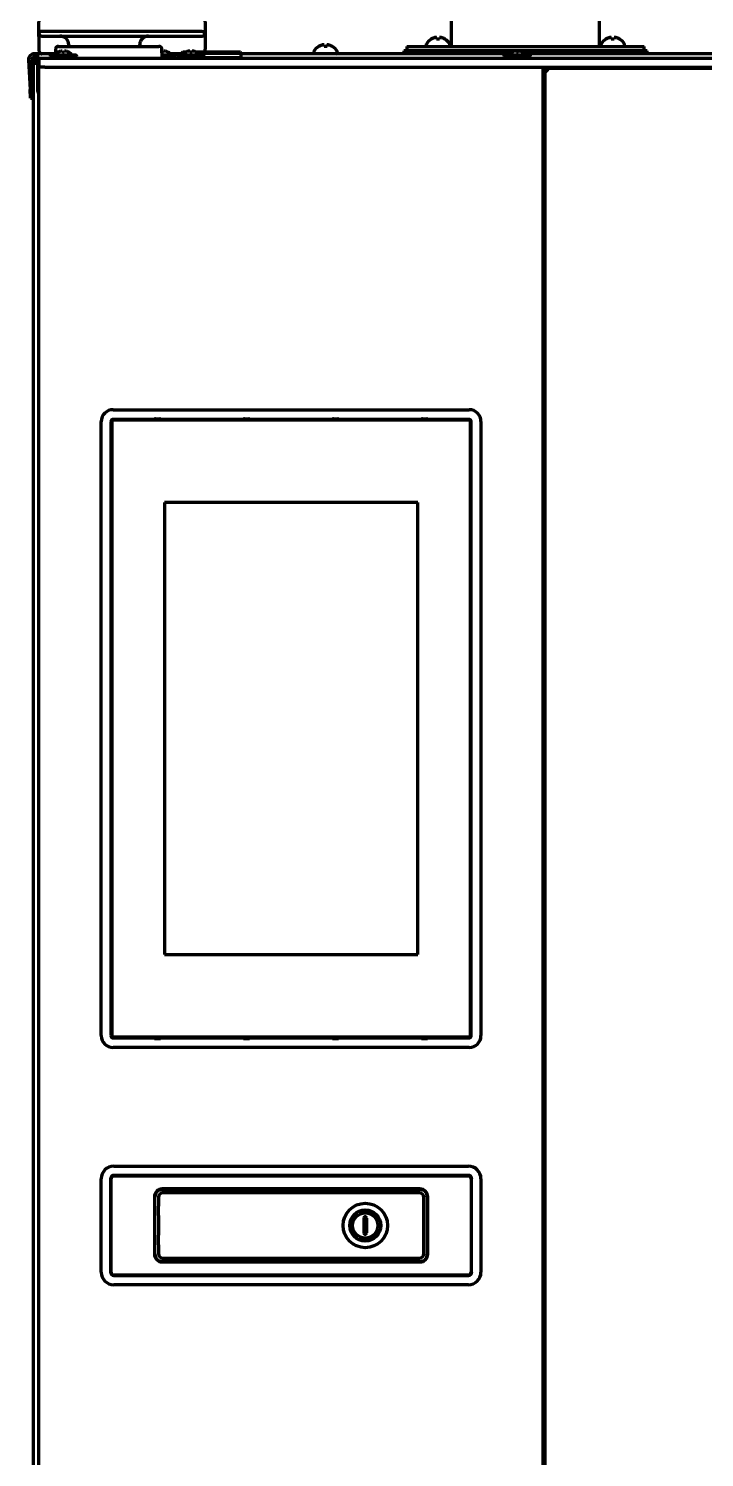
# Model space of a CAD drawing. Header units: inches. Extents: x -3055 to 7244, y 299 to 5591.
# Drawn here: x 2795.6 to 3023.5, y 3339.9 to 3821.6 of the extents above; entities that cross this region are included whole.
import ezdxf

# ---------------------------------------------------------------- set-up
doc = ezdxf.new("R2010")
doc.units = ezdxf.units.IN

msp = doc.modelspace()

# ---------------------------------------------------------------- linework, layer by layer
at = {"linetype": 'Continuous', "lineweight": 70}
for p, q in [((2799.12, 3820.62), (2799.45, 3839.35)), ((2854.79, 3839.35), (2855.12, 3820.62)), ((2938.12, 3838.22), (2938.12, 3815.62)), ((2988.12, 3815.62), (2988.12, 3838.22)), ((2799.13, 3820.11), (2799.12, 3820.62)), ((2800.12, 3820.62), (2799.12, 3820.62)), ((2799.13, 3820.07), (2799.13, 3820.11)), ((2854.12, 3820.62), (2800.12, 3820.62)), ((2854.12, 3820.62), (2855.12, 3820.62)), ((2855.12, 3820.62), (2855.11, 3820.11)), ((2855.12, 3820.62), (2855.11, 3820.11)), ((2855.11, 3820.11), (2855.11, 3820.07)), ((2855.12, 3820.62), (2855.12, 3819.55)), ((2799.12, 3819.55), (2799.12, 3815.7)), ((2800.13, 3819.12), (2854.11, 3819.12)), ((2805.67, 3815.63), (2839.57, 3815.63)), ((2809.17, 3816.18), (2809.18, 3815.63)), ((2833.06, 3815.63), (2833.07, 3816.18)), ((2855.11, 3818.63), (2855.11, 3815.09)), ((2855.12, 3819.55), (2855.12, 3815.7)), ((2893.42, 3815.57), (2893.42, 3815.6)), ((2898.02, 3815.6), (2898.02, 3815.57)), ((2923.12, 3815.62), (3003.12, 3815.62)), ((2923.12, 3815.62), (2923.12, 3814.12)), ((2929.67, 3816.22), (2929.67, 3816.02)), ((2931.37, 3818.07), (2931.37, 3818.1)), ((2935.97, 3818.1), (2935.97, 3818.07)), ((2937.67, 3816.02), (2937.67, 3816.22)), ((2988.56, 3816.22), (2988.56, 3816.02)), ((2990.26, 3818.07), (2990.26, 3818.1)), ((2994.86, 3818.1), (2994.86, 3818.07)), ((2996.56, 3816.02), (2996.56, 3816.22)), ((3003.12, 3814.12), (3003.12, 3815.62)), ((2795.62, 3811.02), (2796.14, 3801.12)), ((2796.62, 3811.07), (2797.14, 3801.17)), ((2798.62, 3813.12), (2797.62, 3813.12)), ((2798.62, 3812.12), (2797.62, 3812.12)), ((2798.62, 3813.12), (2798.62, 3811.05)), ((2804.65, 3813.12), (2798.62, 3813.12)), ((2798.62, 3811.05), (2798.62, 3801.13)), ((2799.12, 3814.64), (2799.13, 3814.11)), ((2799.12, 3811.63), (2801.12, 3811.63)), ((2799.12, 3811.63), (2799.12, 3808.63)), ((2801.12, 3811.63), (3687.12, 3811.63)), ((2802.87, 3812.23), (2802.87, 3812.03)), ((2807.37, 3812.63), (2803.27, 3812.63)), ((2804.67, 3814.64), (2804.64, 3812.95)), ((2805.49, 3813.62), (2805.49, 3813.6)), ((2806.99, 3813.6), (2806.99, 3814)), ((2811.47, 3812.63), (2807.37, 3812.63)), ((2807.74, 3814), (2807.74, 3813.6)), ((2809.24, 3813.6), (2809.24, 3813.62)), ((2811.87, 3812.03), (2811.87, 3812.23)), ((2840.61, 3812.14), (2840.57, 3814.64)), ((2840.87, 3812.63), (2840.6, 3812.63)), ((2844.97, 3812.63), (2840.87, 3812.63)), ((2841.24, 3814), (2841.24, 3813.6)), ((2842.74, 3813.6), (2842.74, 3813.62)), ((2847.32, 3813.12), (2843.43, 3813.12)), ((2845.37, 3812.03), (2845.37, 3812.23)), ((2845.87, 3812.23), (2845.87, 3812.03)), ((2850.37, 3812.63), (2846.27, 3812.63)), ((2847.57, 3813.63), (2847.32, 3813.38)), ((2847.32, 3813.38), (2848.12, 3813.38)), ((2847.32, 3813.38), (2847.32, 3812.63)), ((2848.54, 3813.63), (2847.57, 3813.63)), ((2848.49, 3813.62), (2848.49, 3813.6)), ((2849.99, 3813.6), (2849.99, 3814)), ((2850.74, 3813.63), (2849.99, 3813.63)), ((2854.47, 3812.63), (2850.37, 3812.63)), ((2850.74, 3814), (2850.74, 3813.6)), ((2867.07, 3813.63), (2852.2, 3813.63)), ((2852.24, 3813.6), (2852.24, 3813.62)), ((2852.62, 3813.38), (2867.32, 3813.38)), ((2854.84, 3811.88), (2867.32, 3811.88)), ((2854.87, 3812.03), (2854.87, 3812.23)), ((2855.11, 3814.11), (2855.12, 3814.64)), ((2867.32, 3813.38), (2867.07, 3813.63)), ((2867.07, 3811.63), (2867.32, 3811.88)), ((2867.32, 3811.88), (2867.32, 3813.38)), ((2957.82, 3813.12), (2867.32, 3813.12)), ((2891.72, 3813.72), (2891.72, 3813.52)), ((2899.72, 3813.52), (2899.72, 3813.72)), ((2983.62, 3814.12), (2922.12, 3814.12)), ((2922.12, 3814.12), (2922.12, 3813.12)), ((2955.87, 3812.23), (2955.87, 3812.03)), ((2960.37, 3812.63), (2956.27, 3812.63)), ((2958.49, 3813.62), (2958.49, 3813.6)), ((2959.99, 3813.6), (2959.99, 3814)), ((2964.47, 3812.63), (2960.37, 3812.63)), ((2960.74, 3814), (2960.74, 3813.6)), ((2962.24, 3813.6), (2962.24, 3813.62)), ((3525.31, 3813.12), (2962.93, 3813.12)), ((2964.87, 3812.03), (2964.87, 3812.23)), ((3004.12, 3814.12), (2983.62, 3814.12)), ((3004.12, 3813.12), (3004.12, 3814.12)), ((2797.12, 3810.02), (2798.62, 3810.02)), ((2797.12, 3810.02), (2797.12, 2144.82)), ((2801.12, 3808.63), (2799.12, 3808.63)), ((2801.12, 3808.63), (2799.12, 3808.63)), ((2799.12, 2160.63), (2799.12, 3808.63)), ((2801.12, 3808.63), (3687.12, 3808.63)), ((2801.12, 3808.63), (2967.12, 3808.63)), ((2969.12, 2358.64), (2969.12, 3808.63)), ((3518.62, 3808.13), (2969.62, 3808.13)), ((2969.62, 3808.13), (2970.62, 3807.13)), ((2969.62, 3808.13), (2969.62, 2358.73)), ((2970.12, 3808.63), (2970.12, 3808.12)), ((3005.12, 3808.63), (3005.12, 3808.12)), ((2796.3, 3798.12), (2796.14, 3801.12)), ((2796.3, 3798.12), (2797.12, 3798.17)), ((2969.12, 3777.13), (2969.62, 3777.13)), ((2969.63, 3776.62), (2969.13, 3776.62)), ((2969.12, 3736.13), (2969.62, 3736.13)), ((2969.63, 3736.62), (2969.13, 3736.62)), ((2824.12, 3693.13), (2944.12, 3693.13)), ((2944.12, 3689.88), (2824.12, 3689.88)), ((2838.12, 3690.1), (2838.12, 3689.88)), ((2838.37, 3690.1), (2839.87, 3690.1)), ((2840.12, 3689.88), (2840.12, 3690.1)), ((2868.12, 3690.1), (2868.12, 3689.88)), ((2868.37, 3690.1), (2869.87, 3690.1)), ((2870.12, 3689.88), (2870.12, 3690.1)), ((2898.12, 3690.1), (2898.12, 3689.88)), ((2898.37, 3690.1), (2899.87, 3690.1)), ((2900.12, 3689.88), (2900.12, 3690.1)), ((2928.12, 3690.1), (2928.12, 3689.88)), ((2928.37, 3690.1), (2929.87, 3690.1)), ((2930.12, 3689.88), (2930.12, 3690.1)), ((2820.12, 3482.13), (2820.12, 3689.13)), ((2823.37, 3689.13), (2823.37, 3482.13)), ((2823.67, 3689.13), (2823.67, 3482.13)), ((2944.12, 3689.58), (2824.12, 3689.58)), ((2944.57, 3482.13), (2944.57, 3689.13)), ((2944.87, 3482.13), (2944.87, 3689.13)), ((2948.12, 3689.13), (2948.12, 3482.13)), ((2841.45, 3661.83), (2841.45, 3509.43)), ((2926.79, 3661.83), (2841.45, 3661.83)), ((2926.79, 3509.43), (2926.79, 3661.83)), ((2841.45, 3509.43), (2926.79, 3509.43)), ((2824.12, 3481.68), (2944.12, 3481.68)), ((2824.12, 3481.38), (2944.12, 3481.38)), ((2944.12, 3478.13), (2824.12, 3478.13)), ((2838.12, 3481.38), (2838.12, 3481.16)), ((2838.37, 3481.15), (2839.87, 3481.15)), ((2840.12, 3481.16), (2840.12, 3481.38)), ((2868.12, 3481.38), (2868.12, 3481.16)), ((2868.37, 3481.15), (2869.87, 3481.15)), ((2870.12, 3481.16), (2870.12, 3481.38)), ((2898.12, 3481.38), (2898.12, 3481.16)), ((2898.37, 3481.15), (2899.87, 3481.15)), ((2900.12, 3481.16), (2900.12, 3481.38)), ((2928.12, 3481.38), (2928.12, 3481.16)), ((2928.37, 3481.15), (2929.87, 3481.15)), ((2930.12, 3481.16), (2930.12, 3481.38)), ((2824.37, 3438.13), (2943.87, 3438.13)), ((2943.87, 3434.98), (2824.37, 3434.98)), ((2824.37, 3434.82), (2943.87, 3434.82)), ((2820.12, 3402.38), (2820.12, 3433.88)), ((2823.26, 3433.88), (2823.26, 3402.38)), ((2823.42, 3402.38), (2823.42, 3433.88)), ((2927.57, 3430.43), (2840.66, 3430.43)), ((2840.66, 3430.27), (2927.57, 3430.27)), ((2944.81, 3433.88), (2944.81, 3402.38)), ((2944.97, 3402.38), (2944.97, 3433.88)), ((2948.12, 3433.88), (2948.12, 3402.38)), ((2838.06, 3427.83), (2838.06, 3408.42)), ((2838.22, 3408.42), (2838.22, 3427.83)), ((2839.42, 3427.63), (2839.42, 3424.68)), ((2927.32, 3429.13), (2840.92, 3429.13)), ((2928.82, 3408.63), (2928.82, 3427.63)), ((2930.02, 3427.83), (2930.02, 3408.42)), ((2930.17, 3408.42), (2930.17, 3427.83)), ((2839.42, 3423.68), (2839.42, 3424.68)), ((2839.42, 3422.44), (2839.42, 3423.68)), ((2839.42, 3421.44), (2839.42, 3422.44)), ((2839.42, 3421.44), (2839.42, 3414.81)), ((2908.62, 3420.63), (2908.62, 3415.63)), ((2909.62, 3415.63), (2909.62, 3420.63)), ((2839.42, 3413.81), (2839.42, 3414.81)), ((2839.42, 3412.58), (2839.42, 3413.81)), ((2839.42, 3411.58), (2839.42, 3412.58)), ((2839.42, 3411.58), (2839.42, 3408.63)), ((2927.57, 3405.98), (2840.66, 3405.98)), ((2840.66, 3405.82), (2927.57, 3405.82)), ((2840.92, 3407.13), (2927.32, 3407.13)), ((2943.87, 3401.43), (2824.37, 3401.43)), ((2824.37, 3401.27), (2943.87, 3401.27)), ((2943.87, 3398.13), (2824.37, 3398.13))]:
    msp.add_line(p, q, dxfattribs=at)
for radius in [7.5, 5.25, 4.25]:
    msp.add_circle((2909.12, 3418.13), radius, dxfattribs=at)
for centre, radius, start, end in [((2800.13, 3820.12), 1, 181, 270), ((2854.11, 3820.12), 1, 270, 359), ((2805.67, 3814.63), 1, 90, 179), ((2806.17, 3816.12), 3, 1, 90), ((2836.07, 3816.12), 3, 90, 179), ((2839.57, 3814.63), 1, 1, 90), ((2895.92, 3811.5), 4.8, 121.3727, 149.6988), ((2895.52, 3811.5), 4.8, 30.3012, 58.6273), ((2930.07, 3816.22), 0.4, 149.6988, 180), ((2930.07, 3816.02), 0.4, 180, 270), ((2933.87, 3814), 4.8, 121.3727, 149.6988), ((2933.47, 3814), 4.8, 30.3012, 58.6273), ((2937.27, 3816.02), 0.4, 270, 0), ((2937.27, 3816.22), 0.4, 0, 30.3012), ((2988.96, 3816.22), 0.4, 149.6988, 180), ((2988.96, 3816.02), 0.4, 180, 270), ((2992.76, 3814), 4.8, 121.3727, 149.6988), ((2992.36, 3814), 4.8, 30.3012, 58.6273), ((2996.16, 3816.02), 0.4, 270, 0), ((2996.16, 3816.22), 0.4, 0, 30.3012), ((2797.62, 3811.12), 2, 90, 183), ((2797.62, 3811.12), 1, 90, 183), ((2799.12, 3810.02), 2, 104.4792, 175.9063), ((2799.12, 3810.02), 1, 120.0025, 175.5), ((2803.27, 3812.23), 0.4, 90, 180), ((2803.27, 3812.03), 0.4, 180, 270), ((2807.37, 3810.38), 3.75, 120, 143.1301), ((2807.37, 3810.38), 3.73, 103.5627, 120.1668), ((2807.37, 3810.38), 3.25, 83.3693, 96.6307), ((2807.37, 3810.38), 3.73, 59.8332, 76.4373), ((2807.37, 3810.38), 3.75, 36.8699, 60), ((2811.47, 3812.23), 0.4, 0, 90), ((2811.47, 3812.03), 0.4, 270, 0), ((2840.11, 3812.13), 0.5, 270, 1), ((2840.87, 3810.38), 3.25, 83.3693, 95.0284), ((2840.87, 3810.38), 3.73, 59.8332, 76.4373), ((2840.87, 3810.38), 3.75, 36.8699, 60), ((2844.97, 3812.23), 0.4, 0, 90), ((2844.97, 3812.03), 0.4, 270, 0), ((2846.27, 3812.23), 0.4, 90, 180), ((2846.27, 3812.03), 0.4, 180, 270), ((2850.37, 3810.38), 3.75, 120, 143.1301), ((2850.37, 3810.38), 3.73, 103.5627, 120.1668), ((2850.37, 3810.38), 3.25, 83.3693, 96.6307), ((2850.37, 3810.38), 3.73, 59.8332, 76.4373), ((2850.37, 3810.38), 3.75, 36.8699, 60), ((2854.47, 3812.23), 0.4, 0, 90), ((2854.47, 3812.03), 0.4, 270, 0), ((2854.11, 3814.12), 1, 330.2392, 358.9919), ((2892.12, 3813.72), 0.4, 149.6988, 180), ((2892.12, 3813.52), 0.4, 180, 270), ((2899.32, 3813.52), 0.4, 270, 0), ((2899.32, 3813.72), 0.4, 0, 30.3012), ((2956.27, 3812.23), 0.4, 90, 180), ((2956.27, 3812.03), 0.4, 180, 270), ((2960.37, 3810.38), 3.75, 120, 143.1301), ((2960.37, 3810.38), 3.73, 103.5627, 120.1668), ((2960.37, 3810.38), 3.25, 83.3693, 96.6307), ((2960.37, 3810.38), 3.73, 59.8332, 76.4373), ((2960.37, 3810.38), 3.75, 36.8699, 60), ((2964.47, 3812.23), 0.4, 0, 90), ((2964.47, 3812.03), 0.4, 270, 0), ((2969.62, 3776.12), 1, 90, 119.9995), ((2824.12, 3689.13), 4, 90, 180), ((2824.12, 3689.13), 0.75, 90, 180), ((2944.12, 3689.13), 4, 0, 90), ((2944.12, 3689.13), 0.75, 0, 90), ((2824.12, 3689.13), 0.45, 90, 180), ((2944.12, 3689.13), 0.45, 0, 90), ((2824.12, 3482.13), 4, 180, 270), ((2824.12, 3482.13), 0.75, 180, 270), ((2824.12, 3482.13), 0.45, 180, 270), ((2944.12, 3482.13), 4, 270, 0), ((2944.12, 3482.13), 0.75, 270, 0), ((2944.12, 3482.13), 0.45, 270, 0), ((2824.37, 3433.88), 4.25, 90, 180), ((2824.37, 3433.88), 1.14, 90, 180), ((2824.37, 3433.88), 1.1, 90, 180), ((2824.37, 3433.88), 0.946, 90, 180), ((2943.87, 3433.88), 4.25, 0, 90), ((2943.87, 3433.88), 1.14, 0, 90), ((2943.87, 3433.88), 1.1, 0, 90), ((2943.87, 3433.88), 0.946, 0, 90), ((2840.66, 3427.83), 2.6, 90, 180), ((2840.66, 3427.83), 2.44, 90, 180), ((2927.57, 3427.83), 2.6, 0, 90), ((2927.57, 3427.83), 2.44, 0, 90), ((2840.92, 3427.63), 1.5, 90, 180), ((2927.32, 3427.63), 1.5, 0, 90), ((2909.12, 3420.63), 0.5, 0, 180), ((2909.12, 3415.63), 0.5, 180, 0), ((2840.66, 3408.42), 2.6, 180, 270), ((2840.66, 3408.42), 2.44, 180, 270), ((2840.92, 3408.63), 1.5, 180, 270), ((2927.32, 3408.63), 1.5, 270, 0), ((2927.57, 3408.42), 2.6, 270, 0), ((2927.57, 3408.42), 2.44, 270, 0), ((2824.37, 3402.38), 4.25, 180, 270), ((2824.37, 3402.38), 1.14, 180, 270), ((2824.37, 3402.38), 1.1, 180, 270), ((2824.37, 3402.38), 0.946, 180, 270), ((2943.87, 3402.38), 1.14, 270, 0), ((2943.87, 3402.38), 0.946, 270, 0), ((2943.87, 3402.38), 4.25, 270, 0), ((2943.87, 3402.38), 1.1, 270, 0)]:
    msp.add_arc(centre, radius, start, end, dxfattribs=at)
for centre, major_axis, ratio, start_param, end_param in [((2800.13, 3814.12), (0, 1), 0.999992, 1.986682, 3.141593), ((2806.74, 3810.38), (0, -3.64), 0.707107, 3.044426, 3.23876), ((2807.99, 3810.38), (0, 3.64), 0.707107, 6.186018, 6.380352), ((2841.49, 3810.38), (0, 3.64), 0.707107, 6.186018, 6.380352), ((2849.74, 3810.38), (0, -3.64), 0.707107, 3.044426, 3.23876), ((2850.99, 3810.38), (0, 3.64), 0.707107, 6.186018, 6.380352), ((2854.11, 3814.12), (0, 1), 0.999992, 4.194444, 4.694936), ((2959.74, 3810.38), (0, -3.64), 0.707107, 3.044426, 3.23876), ((2960.99, 3810.38), (0, 3.64), 0.707107, 6.186018, 6.380352), ((2802.08, 3808.93), (-6.61, 1.06), 0.100425, 5.370861, 5.576685), ((2801.62, 3801.13), (3, 0), 0.999391, 3.141593, 3.727303), ((2838.37, 3690.1), (0.25, 0), 0.017455, 1.570796, 3.141593), ((2839.87, 3690.1), (0.25, 0), 0.017455, 0, 1.570796), ((2868.37, 3690.1), (0.25, 0), 0.017455, 1.570796, 3.141593), ((2869.87, 3690.1), (0.25, 0), 0.017455, 0, 1.570796), ((2898.37, 3690.1), (0.25, 0), 0.017455, 1.570796, 3.141593), ((2899.87, 3690.1), (0.25, 0), 0.017455, 0, 1.570796), ((2928.37, 3690.1), (0.25, 0), 0.017455, 1.570796, 3.141593), ((2929.87, 3690.1), (0.25, 0), 0.017455, 0, 1.570796), ((2838.37, 3481.16), (0.25, 0), 0.017455, 3.141593, 4.712389), ((2839.87, 3481.16), (0.25, 0), 0.017455, 4.712389, 6.283185), ((2868.37, 3481.16), (0.25, 0), 0.017455, 3.141593, 4.712389), ((2869.87, 3481.16), (0.25, 0), 0.017455, 4.712389, 6.283185), ((2898.37, 3481.16), (0.25, 0), 0.017455, 3.141593, 4.712389), ((2899.87, 3481.16), (0.25, 0), 0.017455, 4.712389, 6.283185), ((2928.37, 3481.16), (0.25, 0), 0.017455, 3.141593, 4.712389), ((2929.87, 3481.16), (0.25, 0), 0.017455, 4.712389, 6.283185)]:
    msp.add_ellipse(centre, major_axis=major_axis, ratio=ratio, start_param=start_param, end_param=end_param, dxfattribs=at)
for points, knots in [([(2799.12, 3820.62), (2799.12, 3820.63), (2799.12, 3820.61), (2799.12, 3820.51), (2799.12, 3820.44), (2799.12, 3820.31), (2799.12, 3820.25), (2799.12, 3820.17), (2799.12, 3820.14), (2799.12, 3820.07), (2799.12, 3820.04), (2799.12, 3819.87), (2799.12, 3819.72), (2799.12, 3819.55)], [0, 0, 0, 0, 0.25, 0.25, 0.5, 0.5, 0.625, 0.625, 0.6875, 0.6875, 0.75, 0.75, 1, 1, 1, 1]), ([(2799.13, 3818.93), (2799.13, 3819.09), (2799.13, 3819.37), (2799.13, 3819.59), (2799.13, 3819.71), (2799.13, 3819.74), (2799.13, 3819.78), (2799.13, 3819.84), (2799.13, 3819.9), (2799.13, 3819.99), (2799.13, 3820.04), (2799.13, 3820.07)], [0, 0, 0, 0, 0.25, 0.5, 0.5, 0.5625, 0.5625, 0.625, 0.75, 0.75, 1, 1, 1, 1]), ([(2855.11, 3820.07), (2855.11, 3820.04), (2855.11, 3819.99), (2855.11, 3819.86), (2855.11, 3819.71), (2855.11, 3819.48), (2855.11, 3819.23), (2855.11, 3819.09), (2855.11, 3818.93)], [0, 0, 0, 0, 0.25, 0.25, 0.5, 0.75, 0.75, 1, 1, 1, 1]), ([(2799.12, 3815.7), (2799.12, 3815.53), (2799.12, 3815.38), (2799.12, 3815.11), (2799.12, 3815), (2799.12, 3814.86), (2799.12, 3814.81), (2799.12, 3814.76), (2799.12, 3814.75), (2799.12, 3814.72), (2799.12, 3814.65), (2799.12, 3814.62), (2799.12, 3814.63)], [0, 0, 0, 0, 0.25, 0.25, 0.5, 0.5, 0.625, 0.625, 0.6875, 0.6875, 0.75, 1, 1, 1, 1]), ([(2855.12, 3815.7), (2855.12, 3815.53), (2855.12, 3815.38), (2855.12, 3815.11), (2855.12, 3815), (2855.12, 3814.86), (2855.12, 3814.81), (2855.12, 3814.76), (2855.12, 3814.75), (2855.12, 3814.72), (2855.12, 3814.65), (2855.12, 3814.62), (2855.12, 3814.63)], [0, 0, 0, 0, 0.25, 0.25, 0.5, 0.5, 0.625, 0.625, 0.6875, 0.6875, 0.75, 1, 1, 1, 1]), ([(2895.22, 3815.57), (2895.22, 3815.69), (2895.22, 3815.8), (2895.22, 3815.94), (2895.22, 3815.98), (2895.22, 3816.06), (2895.22, 3816.09), (2895.22, 3816.12)], [0, 0, 0, 0, 0.5, 0.5, 0.75, 0.75, 1, 1, 1, 1]), ([(2898.02, 3815.57), (2897.82, 3815.69), (2897.61, 3815.8), (2897.28, 3815.94), (2897.17, 3815.98), (2896.95, 3816.06), (2896.83, 3816.09), (2896.72, 3816.12)], [0, 0, 0, 0, 0.5, 0.5, 0.75, 0.75, 1, 1, 1, 1]), ([(2933.17, 3818.07), (2933.17, 3818.19), (2933.17, 3818.3), (2933.17, 3818.44), (2933.17, 3818.48), (2933.17, 3818.56), (2933.17, 3818.59), (2933.17, 3818.62)], [0, 0, 0, 0, 0.5, 0.5, 0.75, 0.75, 1, 1, 1, 1]), ([(2935.97, 3818.07), (2935.77, 3818.19), (2935.56, 3818.3), (2935.24, 3818.44), (2935.13, 3818.48), (2934.9, 3818.56), (2934.79, 3818.59), (2934.67, 3818.62)], [0, 0, 0, 0, 0.5, 0.5, 0.75, 0.75, 1, 1, 1, 1]), ([(2992.06, 3818.07), (2992.06, 3818.19), (2992.06, 3818.3), (2992.06, 3818.44), (2992.06, 3818.48), (2992.06, 3818.56), (2992.06, 3818.59), (2992.06, 3818.62)], [0, 0, 0, 0, 0.5, 0.5, 0.75, 0.75, 1, 1, 1, 1]), ([(2994.86, 3818.07), (2994.66, 3818.19), (2994.45, 3818.3), (2994.13, 3818.44), (2994.02, 3818.48), (2993.79, 3818.56), (2993.68, 3818.59), (2993.56, 3818.62)], [0, 0, 0, 0, 0.5, 0.5, 0.75, 0.75, 1, 1, 1, 1]), ([(2799.13, 3814.11), (2799.13, 3814.04), (2799.14, 3813.98), (2799.16, 3813.85), (2799.18, 3813.79), (2799.23, 3813.67), (2799.27, 3813.61), (2799.34, 3813.51), (2799.38, 3813.46), (2799.47, 3813.36), (2799.52, 3813.32), (2799.63, 3813.25), (2799.69, 3813.22), (2799.81, 3813.17), (2799.87, 3813.15), (2800, 3813.13), (2800.06, 3813.12), (2800.13, 3813.12)], [0, 0, 0, 0, 0.125, 0.125, 0.25, 0.25, 0.375, 0.375, 0.5, 0.5, 0.625, 0.625, 0.75, 0.75, 0.875, 0.875, 1, 1, 1, 1])]:
    msp.add_open_spline(points, degree=3, knots=knots, dxfattribs=at)
for points in [[(2894.72, 3816.12), (2894.66, 3816.11), (2894.56, 3816.08), (2894.39, 3816.02), (2894.24, 3815.97), (2894.08, 3815.91), (2893.93, 3815.84), (2893.77, 3815.77), (2893.61, 3815.68), (2893.48, 3815.61), (2893.42, 3815.57)], [(2895.22, 3816.12), (2895.19, 3816.12), (2895.14, 3816.13), (2895.07, 3816.13), (2895, 3816.14), (2894.93, 3816.14), (2894.86, 3816.13), (2894.79, 3816.13), (2894.74, 3816.12), (2894.72, 3816.12)], [(2896.22, 3815.57), (2896.05, 3815.59), (2895.72, 3815.61), (2895.39, 3815.59), (2895.22, 3815.57)], [(2896.72, 3816.12), (2896.69, 3816.12), (2896.65, 3816.13), (2896.58, 3816.13), (2896.5, 3816.14), (2896.43, 3816.14), (2896.36, 3816.13), (2896.29, 3816.13), (2896.24, 3816.12), (2896.22, 3816.12)], [(2896.22, 3816.12), (2896.22, 3816.11), (2896.22, 3816.08), (2896.22, 3816.02), (2896.22, 3815.97), (2896.22, 3815.91), (2896.22, 3815.84), (2896.22, 3815.77), (2896.22, 3815.68), (2896.22, 3815.61), (2896.22, 3815.57)], [(2932.67, 3818.62), (2932.62, 3818.61), (2932.51, 3818.58), (2932.35, 3818.52), (2932.19, 3818.47), (2932.04, 3818.41), (2931.88, 3818.34), (2931.73, 3818.27), (2931.56, 3818.18), (2931.44, 3818.11), (2931.37, 3818.07)], [(2933.17, 3818.62), (2933.15, 3818.62), (2933.1, 3818.63), (2933.02, 3818.63), (2932.95, 3818.64), (2932.88, 3818.64), (2932.81, 3818.63), (2932.74, 3818.63), (2932.7, 3818.62), (2932.67, 3818.62)], [(2934.17, 3818.07), (2934.01, 3818.09), (2933.67, 3818.11), (2933.34, 3818.09), (2933.17, 3818.07)], [(2934.67, 3818.62), (2934.65, 3818.62), (2934.6, 3818.63), (2934.53, 3818.63), (2934.46, 3818.64), (2934.39, 3818.64), (2934.32, 3818.63), (2934.25, 3818.63), (2934.2, 3818.62), (2934.17, 3818.62)], [(2934.17, 3818.62), (2934.17, 3818.61), (2934.17, 3818.58), (2934.17, 3818.52), (2934.17, 3818.47), (2934.17, 3818.41), (2934.17, 3818.34), (2934.17, 3818.27), (2934.17, 3818.18), (2934.17, 3818.11), (2934.17, 3818.07)], [(2991.56, 3818.62), (2991.51, 3818.61), (2991.4, 3818.58), (2991.24, 3818.52), (2991.08, 3818.47), (2990.93, 3818.41), (2990.77, 3818.34), (2990.62, 3818.27), (2990.45, 3818.18), (2990.33, 3818.11), (2990.26, 3818.07)], [(2992.06, 3818.62), (2992.04, 3818.62), (2991.99, 3818.63), (2991.91, 3818.63), (2991.84, 3818.64), (2991.77, 3818.64), (2991.7, 3818.63), (2991.63, 3818.63), (2991.59, 3818.62), (2991.56, 3818.62)], [(2993.06, 3818.07), (2992.9, 3818.09), (2992.56, 3818.11), (2992.23, 3818.09), (2992.06, 3818.07)], [(2993.56, 3818.62), (2993.54, 3818.62), (2993.49, 3818.63), (2993.42, 3818.63), (2993.35, 3818.64), (2993.28, 3818.64), (2993.21, 3818.63), (2993.13, 3818.63), (2993.09, 3818.62), (2993.06, 3818.62)], [(2993.06, 3818.62), (2993.06, 3818.61), (2993.06, 3818.58), (2993.06, 3818.52), (2993.06, 3818.47), (2993.06, 3818.41), (2993.06, 3818.34), (2993.06, 3818.27), (2993.06, 3818.18), (2993.06, 3818.11), (2993.06, 3818.07)], [(2797.12, 3810.17), (2797.12, 3810.12), (2797.12, 3810.07), (2797.12, 3810.02)], [(2798.12, 3810.1), (2798.12, 3810.08), (2798.12, 3810.05), (2798.12, 3810.02)]]:
    msp.add_open_spline(points, degree=3, dxfattribs=at)

doc.saveas('drawing.dxf')
